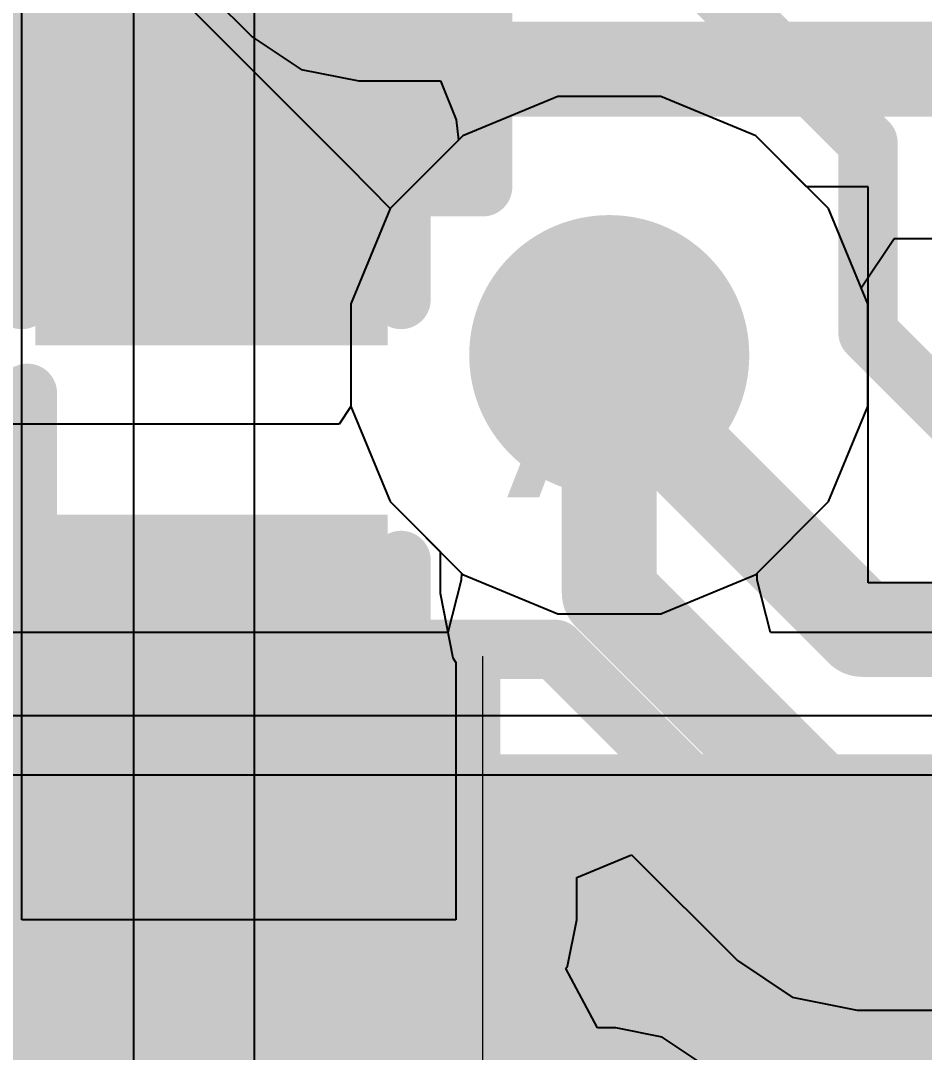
# Model space of a CAD drawing. Header units: inches. Extents: x 0 to 208, y 0 to 213.
# Drawn here: x 4.1925 to 4.2688, y 3.3589 to 3.4459 of the extents above; entities that cross this region are included whole.
import ezdxf

# ---------------------------------------------------------------- set-up
doc = ezdxf.new("R2010")
doc.units = ezdxf.units.IN
doc.header["$MEASUREMENT"] = 0
for name, color, linetype in [('Bottom Layer', 5, 'Continuous'), ('Bottom Overlay', 54, 'Continuous'), ('Bottom Paste', 16, 'Continuous'), ('Bottom Solder', 6, 'Continuous'), ('Drill Drawing', 1, 'Continuous'), ('L2_GND1', 16, 'Continuous'), ('L3_SIG1', 76, 'Continuous'), ('L4_PWR', 90, 'Continuous'), ('L5_GND2', 156, 'Continuous'), ('L6_SIG2', 130, 'Continuous'), ('L7_GND3', 216, 'Continuous'), ('Top Layer', 1, 'Continuous'), ('Top Overlay', 2, 'Continuous'), ('Top Paste', 8, 'Continuous'), ('Top Solder', 216, 'Continuous'), ('Via Holes', 16, 'Continuous')]:
    doc.layers.add(name, color=color, linetype=linetype)
doc.styles.add('Arial', font='', dxfattribs={"height": 0.2})
doc.styles.get('Arial').set_extended_font_data('Arial')

# ---------------------------------------------------------------- blocks, each defined once
blk = doc.blocks.new('RES_0402_439')
at = {"layer": 'Top Layer'}
for points in [[(-0.0275, -0.012502), (-0.0275, 0.012498), (-0.0095, 0.012498), (-0.0095, -0.012502)], [(0.0095, -0.012502), (0.0095, 0.012498), (0.0275, 0.012498), (0.0275, -0.012502)]]:
    blk.add_hatch(color=1, dxfattribs=at).paths.add_polyline_path(points)
at = {"layer": 'Top Paste'}
for points in [[(-0.0275, -0.012502), (-0.0275, 0.012498), (-0.0095, 0.012498), (-0.0095, -0.012502)], [(0.0095, -0.012502), (0.0095, 0.012498), (0.0275, 0.012498), (0.0275, -0.012502)]]:
    blk.add_hatch(color=8, dxfattribs=at).paths.add_polyline_path(points)
at = {"layer": 'Top Solder'}
for points in [[(-0.029665, -0.014667), (-0.029665, 0.014664), (-0.007334, 0.014664), (-0.007334, -0.014667)], [(0.007335, -0.014667), (0.007335, 0.014664), (0.029666, 0.014664), (0.029666, -0.014667)]]:
    blk.add_hatch(color=216, dxfattribs=at).paths.add_polyline_path(points)
at = {"layer": 'Top Overlay'}
for points in [[(-0.031, 0.015998, 0.005, 0.005, 0), (0.031, 0.015998, 0.005, 0.005, 0)], [(-0.031, 0.015998, 0.005, 0.005, 0), (-0.031, -0.016002, 0.005, 0.005, 0)], [(0.031, 0.015998, 0.005, 0.005, 0), (0.031, -0.016002, 0.005, 0.005, 0)], [(-0.031, -0.016002, 0.005, 0.005, 0), (0.031, -0.016002, 0.005, 0.005, 0)], [(-0.032, -0.017002, 0.000127, 0.000127, 0), (0.032, -0.017002, 0.000127, 0.000127, 0)]]:
    blk.add_lwpolyline(points, format="xyseb", dxfattribs=at)
for points in [[(-0.03225, 0.015998, 0.0025, 0.0025, 1), (-0.02975, 0.015998, 0.0025, 0.0025, 1)], [(-0.03225, 0.015998, 0.0025, 0.0025, 1), (-0.02975, 0.015998, 0.0025, 0.0025, 1)], [(0.02975, 0.015998, 0.0025, 0.0025, 1), (0.03225, 0.015998, 0.0025, 0.0025, 1)], [(0.02975, 0.015998, 0.0025, 0.0025, 1), (0.03225, 0.015998, 0.0025, 0.0025, 1)], [(-0.03225, -0.016002, 0.0025, 0.0025, 1), (-0.02975, -0.016002, 0.0025, 0.0025, 1)], [(-0.03225, -0.016002, 0.0025, 0.0025, 1), (-0.02975, -0.016002, 0.0025, 0.0025, 1)], [(0.02975, -0.016002, 0.0025, 0.0025, 1), (0.03225, -0.016002, 0.0025, 0.0025, 1)], [(0.02975, -0.016002, 0.0025, 0.0025, 1), (0.03225, -0.016002, 0.0025, 0.0025, 1)], [(-0.032031, -0.017002, 0.0000635, 0.0000635, 1), (-0.031968, -0.017002, 0.0000635, 0.0000635, 1)], [(0.031968, -0.017002, 0.0000635, 0.0000635, 1), (0.032032, -0.017002, 0.0000635, 0.0000635, 1)]]:
    blk.add_lwpolyline(points, format="xyseb", close=True, dxfattribs=at)
blk = doc.blocks.new('RES_0603_461')
at = {"layer": 'Top Layer'}
for points in [[(-0.014998, 0.0175), (-0.014998, -0.0175), (-0.044998, -0.0175), (-0.044998, 0.0175)], [(0.045002, 0.0175), (0.045002, -0.0175), (0.015002, -0.0175), (0.015002, 0.0175)]]:
    blk.add_hatch(color=1, dxfattribs=at).paths.add_polyline_path(points)
at = {"layer": 'Top Paste'}
for points in [[(-0.014998, 0.0175), (-0.014998, -0.0175), (-0.044998, -0.0175), (-0.044998, 0.0175)], [(0.045002, 0.0175), (0.045002, -0.0175), (0.015002, -0.0175), (0.015002, 0.0175)]]:
    blk.add_hatch(color=8, dxfattribs=at).paths.add_polyline_path(points)
at = {"layer": 'Top Solder'}
for points in [[(-0.010998, 0.0215), (-0.010998, -0.0215), (-0.048998, -0.0215), (-0.048998, 0.0215)], [(0.049002, 0.0215), (0.049002, -0.0215), (0.011002, -0.0215), (0.011002, 0.0215)]]:
    blk.add_hatch(color=216, dxfattribs=at).paths.add_polyline_path(points)
at = {"layer": 'Top Overlay'}
for points in [[(-0.047998, 0.021, 0.005, 0.005, 0), (0.048002, 0.021, 0.005, 0.005, 0)], [(-0.047998, -0.021, 0.005, 0.005, 0), (-0.047998, 0.021, 0.005, 0.005, 0)], [(0.048002, -0.021, 0.005, 0.005, 0), (0.048002, 0.021, 0.005, 0.005, 0)], [(-0.047998, -0.021, 0.005, 0.005, 0), (0.048002, -0.021, 0.005, 0.005, 0)]]:
    blk.add_lwpolyline(points, format="xyseb", dxfattribs=at)
for points in [[(-0.049248, 0.021, 0.0025, 0.0025, 1), (-0.046748, 0.021, 0.0025, 0.0025, 1)], [(-0.049248, 0.021, 0.0025, 0.0025, 1), (-0.046748, 0.021, 0.0025, 0.0025, 1)], [(0.046752, 0.021, 0.0025, 0.0025, 1), (0.049252, 0.021, 0.0025, 0.0025, 1)], [(0.046752, 0.021, 0.0025, 0.0025, 1), (0.049252, 0.021, 0.0025, 0.0025, 1)], [(-0.049248, -0.021, 0.0025, 0.0025, 1), (-0.046748, -0.021, 0.0025, 0.0025, 1)], [(-0.049248, -0.021, 0.0025, 0.0025, 1), (-0.046748, -0.021, 0.0025, 0.0025, 1)], [(0.046752, -0.021, 0.0025, 0.0025, 1), (0.049252, -0.021, 0.0025, 0.0025, 1)], [(0.046752, -0.021, 0.0025, 0.0025, 1), (0.049252, -0.021, 0.0025, 0.0025, 1)]]:
    blk.add_lwpolyline(points, format="xyseb", close=True, dxfattribs=at)
blk = doc.blocks.new('SOT_23_501')
at = {"layer": 'Top Overlay'}
for points in [[(-0.061, -0.046, 0.005, 0.005, 0), (-0.066, -0.041, 0.005, 0.005, 0)], [(-0.066, -0.041, 0.005, 0.005, 0), (-0.066, -0.051, 0.005, 0.005, 0)], [(-0.061, -0.046, 0.005, 0.005, 0), (-0.066, -0.051, 0.005, 0.005, 0)]]:
    blk.add_lwpolyline(points, format="xyseb", dxfattribs=at)
for points in [[(-0.06725, -0.041, 0.0025, 0.0025, 1), (-0.06475, -0.041, 0.0025, 0.0025, 1)], [(-0.06725, -0.041, 0.0025, 0.0025, 1), (-0.06475, -0.041, 0.0025, 0.0025, 1)], [(-0.06725, -0.051, 0.0025, 0.0025, 1), (-0.06475, -0.051, 0.0025, 0.0025, 1)], [(-0.06725, -0.051, 0.0025, 0.0025, 1), (-0.06475, -0.051, 0.0025, 0.0025, 1)]]:
    blk.add_lwpolyline(points, format="xyseb", close=True, dxfattribs=at)
blk = doc.blocks.new('CAP_0402_B_596')
at = {"layer": 'Bottom Layer'}
for points in [[(-0.0095, 0.0125), (-0.0095, -0.0125), (-0.0275, -0.0125), (-0.0275, 0.0125)], [(0.0275, 0.0125), (0.0275, -0.0125), (0.0095, -0.0125), (0.0095, 0.0125)]]:
    blk.add_hatch(color=5, dxfattribs=at).paths.add_polyline_path(points)
at = {"layer": 'Bottom Paste'}
for points in [[(-0.0095, 0.0125), (-0.0095, -0.0125), (-0.0275, -0.0125), (-0.0275, 0.0125)], [(0.0275, 0.0125), (0.0275, -0.0125), (0.0095, -0.0125), (0.0095, 0.0125)]]:
    blk.add_hatch(color=16, dxfattribs=at).paths.add_polyline_path(points)
at = {"layer": 'Bottom Solder'}
for points in [[(-0.007138, 0.014862), (-0.007138, -0.014862), (-0.029862, -0.014862), (-0.029862, 0.014862)], [(0.029862, 0.014862), (0.029862, -0.014862), (0.007138, -0.014862), (0.007138, 0.014862)]]:
    blk.add_hatch(color=6, dxfattribs=at).paths.add_polyline_path(points)
at = {"layer": 'Bottom Overlay'}
for points in [[(-0.011, 0.016, 0.005, 0.005, 0), (-0.031, 0.016, 0.005, 0.005, 0)], [(-0.031, -0.016, 0.005, 0.005, 0), (-0.031, 0.016, 0.005, 0.005, 0)], [(0.031, 0.016, 0.005, 0.005, 0), (0.011, 0.016, 0.005, 0.005, 0)], [(0.031, -0.016, 0.005, 0.005, 0), (0.031, 0.016, 0.005, 0.005, 0)], [(-0.011, -0.016, 0.005, 0.005, 0), (-0.031, -0.016, 0.005, 0.005, 0)], [(0.031, -0.016, 0.005, 0.005, 0), (0.011, -0.016, 0.005, 0.005, 0)]]:
    blk.add_lwpolyline(points, format="xyseb", dxfattribs=at)
for points in [[(-0.03225, 0.016, 0.0025, 0.0025, 1), (-0.02975, 0.016, 0.0025, 0.0025, 1)], [(-0.03225, 0.016, 0.0025, 0.0025, 1), (-0.02975, 0.016, 0.0025, 0.0025, 1)], [(-0.01225, 0.016, 0.0025, 0.0025, 1), (-0.00975, 0.016, 0.0025, 0.0025, 1)], [(0.00975, 0.016, 0.0025, 0.0025, 1), (0.01225, 0.016, 0.0025, 0.0025, 1)], [(0.02975, 0.016, 0.0025, 0.0025, 1), (0.03225, 0.016, 0.0025, 0.0025, 1)], [(0.02975, 0.016, 0.0025, 0.0025, 1), (0.03225, 0.016, 0.0025, 0.0025, 1)], [(-0.03225, -0.016, 0.0025, 0.0025, 1), (-0.02975, -0.016, 0.0025, 0.0025, 1)], [(-0.03225, -0.016, 0.0025, 0.0025, 1), (-0.02975, -0.016, 0.0025, 0.0025, 1)], [(-0.01225, -0.016, 0.0025, 0.0025, 1), (-0.00975, -0.016, 0.0025, 0.0025, 1)], [(0.00975, -0.016, 0.0025, 0.0025, 1), (0.01225, -0.016, 0.0025, 0.0025, 1)], [(0.02975, -0.016, 0.0025, 0.0025, 1), (0.03225, -0.016, 0.0025, 0.0025, 1)], [(0.02975, -0.016, 0.0025, 0.0025, 1), (0.03225, -0.016, 0.0025, 0.0025, 1)]]:
    blk.add_lwpolyline(points, format="xyseb", close=True, dxfattribs=at)

msp = doc.modelspace()

# ---------------------------------------------------------------- hatches: boundary and pattern name
at = {"layer": 'Bottom Layer'}
for points in [[(4.140431, 3.43189), (4.196116, 3.43189), (4.196116, 3.572527), (4.140431, 3.572527)], [(4.140431, 3.420884), (4.221116, 3.420884), (4.221116, 3.439928), (4.140431, 3.439928)]]:
    msp.add_hatch(color=5, dxfattribs=at).paths.add_polyline_path(points)
h = msp.add_hatch(color=5, dxfattribs=at)
edge = h.paths.add_edge_path()
edge.add_arc((4.242174, 3.417695), 0.011811, 0, 360)
at = {"layer": 'L2_GND1'}
h = msp.add_hatch(color=16, dxfattribs=at)
edge = h.paths.add_edge_path()
edge.add_arc((4.242174, 3.417695), 0.011811, 0, 360)
at = {"layer": 'L3_SIG1'}
h = msp.add_hatch(color=76, dxfattribs=at)
edge = h.paths.add_edge_path()
edge.add_arc((4.242174, 3.417695), 0.011811, 0, 360)
at = {"layer": 'L4_PWR'}
h = msp.add_hatch(color=90, dxfattribs=at)
edge = h.paths.add_edge_path()
edge.add_arc((4.242174, 3.417695), 0.011811, 0, 360)
at = {"layer": 'L5_GND2'}
h = msp.add_hatch(color=156, dxfattribs=at)
edge = h.paths.add_edge_path()
edge.add_arc((4.242174, 3.417695), 0.011811, 0, 360)
at = {"layer": 'L6_SIG2'}
h = msp.add_hatch(color=130, dxfattribs=at)
edge = h.paths.add_edge_path()
edge.add_arc((4.242174, 3.417695), 0.011811, 0, 360)
at = {"layer": 'L7_GND3'}
h = msp.add_hatch(color=216, dxfattribs=at)
edge = h.paths.add_edge_path()
edge.add_arc((4.242174, 3.417695), 0.011811, 0, 360)
at = {"layer": 'Top Layer'}
h = msp.add_hatch(color=1, dxfattribs=at)
edge = h.paths.add_edge_path()
edge.add_arc((4.242174, 3.417695), 0.011811, 0, 360)
at = {"layer": 'Via Holes'}
h = msp.add_hatch(color=7, dxfattribs=at)
edge = h.paths.add_edge_path()
edge.add_arc((4.242174, 3.417695), 0.005906, 0, 360)

# ---------------------------------------------------------------- linework, layer by layer
at = {"layer": 'Bottom Layer'}
for p, q in [((4.203104, 3.453488), (4.212041, 3.44455)), ((4.212041, 3.44455), (4.216176, 3.441787)), ((4.216176, 3.441787), (4.221053, 3.440817)), ((4.221053, 3.440817), (4.227936, 3.440817)), ((4.227936, 3.440817), (4.229273, 3.43753)), ((4.229273, 3.43753), (4.229451, 3.435817)), ((4.229451, 3.435817), (4.223684, 3.43005)), ((4.223684, 3.43005), (4.220364, 3.422034)), ((4.220364, 3.422034), (4.220364, 3.413357)), ((4.220364, 3.413357), (4.21938, 3.411884)), ((4.21938, 3.411884), (4.187832, 3.411884))]:
    msp.add_line(p, q, dxfattribs=at)
for points in [[(4.246053, 3.453562, 0.005, 0.005, 0), (4.264, 3.435616, 0.005, 0.005, 0)], [(4.264, 3.419578, 0.005, 0.005, 0), (4.264, 3.435616, 0.005, 0.005, 0)], [(4.242174, 3.415895, 0.008, 0.008, 0), (4.242174, 3.417695, 0.008, 0.008, 0)], [(4.264, 3.419578, 0.005, 0.005, 0), (4.273194, 3.410384, 0.005, 0.005, 0)], [(4.242174, 3.415895, 0.008, 0.008, 0), (4.263508, 3.394562, 0.008, 0.008, 0)], [(4.263508, 3.394562, 0.008, 0.008, 0), (4.2937, 3.394562, 0.008, 0.008, 0)], [(4.160899, 3.392884, 0.005, 0.005, 0), (4.237616, 3.392884, 0.005, 0.005, 0)], [(4.237616, 3.392884, 0.005, 0.005, 0), (4.251738, 3.378762, 0.005, 0.005, 0)], [(4.251738, 3.378762, 0.005, 0.005, 0), (4.2937, 3.378762, 0.005, 0.005, 0)], [(4.144001, 3.363062, 0.005, 0.005, 0), (4.2937, 3.363062, 0.005, 0.005, 0)]]:
    msp.add_lwpolyline(points, format="xyseb", dxfattribs=at)
for points in [[(4.26275, 3.435616, 0.0025, 0.0025, 1), (4.26525, 3.435616, 0.0025, 0.0025, 1)], [(4.26275, 3.435616, 0.0025, 0.0025, 1), (4.26525, 3.435616, 0.0025, 0.0025, 1)], [(4.240175, 3.417695, 0.004, 0.004, 1), (4.244174, 3.417695, 0.004, 0.004, 1)], [(4.26275, 3.419578, 0.0025, 0.0025, 1), (4.26525, 3.419578, 0.0025, 0.0025, 1)], [(4.26275, 3.419578, 0.0025, 0.0025, 1), (4.26525, 3.419578, 0.0025, 0.0025, 1)], [(4.240175, 3.415895, 0.004, 0.004, 1), (4.244174, 3.415895, 0.004, 0.004, 1)], [(4.240175, 3.415895, 0.004, 0.004, 1), (4.244174, 3.415895, 0.004, 0.004, 1)], [(4.261508, 3.394562, 0.004, 0.004, 1), (4.265508, 3.394562, 0.004, 0.004, 1)], [(4.261508, 3.394562, 0.004, 0.004, 1), (4.265508, 3.394562, 0.004, 0.004, 1)], [(4.236366, 3.392884, 0.0025, 0.0025, 1), (4.238866, 3.392884, 0.0025, 0.0025, 1)], [(4.236366, 3.392884, 0.0025, 0.0025, 1), (4.238866, 3.392884, 0.0025, 0.0025, 1)], [(4.250488, 3.378762, 0.0025, 0.0025, 1), (4.252988, 3.378762, 0.0025, 0.0025, 1)], [(4.250488, 3.378762, 0.0025, 0.0025, 1), (4.252988, 3.378762, 0.0025, 0.0025, 1)]]:
    msp.add_lwpolyline(points, format="xyseb", close=True, dxfattribs=at)
at = {"layer": 'L2_GND1'}
for p, q in [((4.237836, 3.439506), (4.22982, 3.436186)), ((4.246513, 3.439506), (4.237836, 3.439506)), ((4.254529, 3.436186), (4.246513, 3.439506)), ((4.22982, 3.436186), (4.223684, 3.43005)), ((4.260665, 3.43005), (4.254529, 3.436186)), ((4.223684, 3.43005), (4.220364, 3.422034)), ((4.263986, 3.422034), (4.260665, 3.43005)), ((4.220364, 3.422034), (4.220364, 3.413357)), ((4.263986, 3.413357), (4.263986, 3.422034)), ((4.220364, 3.413357), (4.223684, 3.40534)), ((4.260665, 3.40534), (4.263986, 3.413357)), ((4.223684, 3.40534), (4.22982, 3.399205)), ((4.254529, 3.399205), (4.260665, 3.40534)), ((4.22982, 3.399205), (4.237836, 3.395884)), ((4.246513, 3.395884), (4.254529, 3.399205)), ((4.237836, 3.395884), (4.246513, 3.395884)), ((4.565696, 3.387274), (3.820905, 3.387274))]:
    msp.add_line(p, q, dxfattribs=at)
msp.add_lwpolyline([(2.241547, 3.373, 0.008, 0.008, 0), (4.617362, 3.373, 0.008, 0.008, 0)], format="xyseb", dxfattribs=at)
at = {"layer": 'L3_SIG1'}
for p, q in [((4.212244, 3.342185), (4.212244, 3.528141)), ((4.202048, 3.525684), (4.202048, 3.352381))]:
    msp.add_line(p, q, dxfattribs=at)
at = {"layer": 'L4_PWR'}
for p, q in [((4.237836, 3.439506), (4.22982, 3.436186)), ((4.246513, 3.439506), (4.237836, 3.439506)), ((4.254529, 3.436186), (4.246513, 3.439506)), ((4.22982, 3.436186), (4.223684, 3.43005)), ((4.260665, 3.43005), (4.254529, 3.436186)), ((4.223684, 3.43005), (4.220364, 3.422034)), ((4.263986, 3.422034), (4.260665, 3.43005)), ((4.220364, 3.422034), (4.220364, 3.413357)), ((4.263986, 3.413357), (4.263986, 3.422034)), ((4.220364, 3.413357), (4.223684, 3.40534)), ((4.260665, 3.40534), (4.263986, 3.413357)), ((4.223684, 3.40534), (4.22982, 3.399205)), ((4.254529, 3.399205), (4.260665, 3.40534)), ((4.22982, 3.399205), (4.237836, 3.395884)), ((4.246513, 3.395884), (4.254529, 3.399205)), ((4.237836, 3.395884), (4.246513, 3.395884))]:
    msp.add_line(p, q, dxfattribs=at)
at = {"layer": 'L5_GND2'}
for p, q in [((4.237836, 3.439506), (4.22982, 3.436186)), ((4.246513, 3.439506), (4.237836, 3.439506)), ((4.254529, 3.436186), (4.246513, 3.439506)), ((4.22982, 3.436186), (4.223684, 3.43005)), ((4.260665, 3.43005), (4.254529, 3.436186)), ((4.223684, 3.43005), (4.220364, 3.422034)), ((4.263986, 3.422034), (4.260665, 3.43005)), ((4.220364, 3.422034), (4.220364, 3.413357)), ((4.263986, 3.413357), (4.263986, 3.422034)), ((4.220364, 3.413357), (4.223684, 3.40534)), ((4.260665, 3.40534), (4.263986, 3.413357)), ((4.223684, 3.40534), (4.22982, 3.399205)), ((4.254529, 3.399205), (4.260665, 3.40534)), ((4.22982, 3.399205), (4.237836, 3.395884)), ((4.246513, 3.395884), (4.254529, 3.399205)), ((4.237836, 3.395884), (4.246513, 3.395884)), ((4.570157, 3.382274), (3.888, 3.382274))]:
    msp.add_line(p, q, dxfattribs=at)
msp.add_lwpolyline([(3.888, 3.368, 0.008, 0.008, 0), (4.777, 3.368, 0.008, 0.008, 0)], format="xyseb", dxfattribs=at)
at = {"layer": 'L6_SIG2'}
for p, q in [((4.200136, 3.453677), (4.220188, 3.433625)), ((4.220188, 3.433625), (4.223684, 3.43005)), ((4.223684, 3.43005), (4.220364, 3.422034)), ((4.263428, 3.423379), (4.266206, 3.427537)), ((4.266206, 3.427537), (4.525862, 3.427537)), ((4.263986, 3.422034), (4.263428, 3.423379)), ((4.220364, 3.422034), (4.220364, 3.413357)), ((4.263986, 3.413357), (4.263986, 3.422034)), ((4.220364, 3.413357), (4.223684, 3.40534)), ((4.260665, 3.40534), (4.263986, 3.413357)), ((4.223684, 3.40534), (4.229712, 3.399312)), ((4.254637, 3.399312), (4.260665, 3.40534)), ((4.229694, 3.398715), (4.228565, 3.394312)), ((4.229712, 3.399312), (4.229694, 3.398715)), ((4.254655, 3.398715), (4.254637, 3.399312)), ((4.255784, 3.394312), (4.254655, 3.398715)), ((4.228565, 3.394312), (3.82575, 3.394312)), ((4.560851, 3.394312), (4.255784, 3.394312))]:
    msp.add_line(p, q, dxfattribs=at)
for points in [[(4.206049, 3.467951, 0.008, 0.008, 0), (4.232189, 3.441811, 0.008, 0.008, 0)], [(4.232189, 3.441811, 0.008, 0.008, 0), (4.531775, 3.441811, 0.008, 0.008, 0)], [(3.819837, 3.380038, 0.008, 0.008, 0), (4.566764, 3.380038, 0.008, 0.008, 0)], [(2.406189, 3.362, 0.008, 0.008, 0), (4.718, 3.362, 0.008, 0.008, 0)]]:
    msp.add_lwpolyline(points, format="xyseb", dxfattribs=at)
msp.add_lwpolyline([(4.230189, 3.441811, 0.004, 0.004, 1), (4.234189, 3.441811, 0.004, 0.004, 1)], format="xyseb", close=True, dxfattribs=at)
msp.add_lwpolyline([(4.230189, 3.441811, 0.004, 0.004, 1), (4.234189, 3.441811, 0.004, 0.004, 1)], format="xyseb", close=True, dxfattribs=at)
at = {"layer": 'L7_GND3'}
for p, q in [((4.237836, 3.439506), (4.22982, 3.436186)), ((4.246513, 3.439506), (4.237836, 3.439506)), ((4.254529, 3.436186), (4.246513, 3.439506)), ((4.22982, 3.436186), (4.223684, 3.43005)), ((4.260665, 3.43005), (4.254529, 3.436186)), ((4.223684, 3.43005), (4.220364, 3.422034)), ((4.263986, 3.422034), (4.260665, 3.43005)), ((4.220364, 3.422034), (4.220364, 3.413357)), ((4.263986, 3.413357), (4.263986, 3.422034)), ((4.220364, 3.413357), (4.223684, 3.40534)), ((4.260665, 3.40534), (4.263986, 3.413357)), ((4.223684, 3.40534), (4.22982, 3.399205)), ((4.254529, 3.399205), (4.260665, 3.40534)), ((4.22982, 3.399205), (4.237836, 3.395884)), ((4.246513, 3.395884), (4.254529, 3.399205)), ((4.237836, 3.395884), (4.246513, 3.395884))]:
    msp.add_line(p, q, dxfattribs=at)
at = {"layer": 'Top Layer'}
for p, q in [((4.192616, 3.370073), (4.192616, 3.48176)), ((4.237836, 3.439506), (4.22982, 3.436186)), ((4.246513, 3.439506), (4.237836, 3.439506)), ((4.254529, 3.436186), (4.246513, 3.439506)), ((4.22982, 3.436186), (4.223684, 3.43005)), ((4.258825, 3.43189), (4.254529, 3.436186)), ((4.264, 3.43189), (4.258825, 3.43189)), ((4.264, 3.398492), (4.264, 3.43189)), ((4.223684, 3.43005), (4.220364, 3.422034)), ((4.220364, 3.422034), (4.220364, 3.413357)), ((4.220364, 3.413357), (4.223684, 3.40534)), ((4.223684, 3.40534), (4.2279, 3.401124)), ((4.2279, 3.401124), (4.2279, 3.397629)), ((4.335858, 3.398492), (4.264, 3.398492)), ((4.2279, 3.397629), (4.2279, 3.397628)), ((4.2279, 3.397628), (4.228987, 3.392166)), ((4.228987, 3.392166), (4.229246, 3.391778)), ((4.229246, 3.391778), (4.229246, 3.370073)), ((4.239442, 3.373641), (4.244061, 3.375554)), ((4.244061, 3.375554), (4.252983, 3.366633)), ((4.239442, 3.370073), (4.239442, 3.373641)), ((4.229246, 3.370073), (4.192616, 3.370073)), ((4.238666, 3.366171), (4.239442, 3.370073)), ((4.252983, 3.366633), (4.252983, 3.366633)), ((4.252983, 3.366633), (4.257614, 3.363538)), ((4.238523, 3.365958), (4.238666, 3.366171)), ((4.241196, 3.360958), (4.238523, 3.365958)), ((4.257614, 3.363538), (4.263077, 3.362452)), ((4.263077, 3.362452), (4.263077, 3.362452)), ((4.263077, 3.362452), (4.305314, 3.362452)), ((4.242724, 3.360958), (4.241196, 3.360958)), ((4.246626, 3.360182), (4.242724, 3.360958)), ((4.249933, 3.357972), (4.246626, 3.360182))]:
    msp.add_line(p, q, dxfattribs=at)
for points in [[(4.242174, 3.397628, 0.008, 0.008, 0), (4.242174, 3.417695, 0.008, 0.008, 0)], [(4.242174, 3.397628, 0.008, 0.008, 0), (4.263077, 3.376726, 0.008, 0.008, 0)], [(4.263077, 3.376726, 0.008, 0.008, 0), (4.324314, 3.376726, 0.008, 0.008, 0)]]:
    msp.add_lwpolyline(points, format="xyseb", dxfattribs=at)
for points in [[(4.240175, 3.417695, 0.004, 0.004, 1), (4.244174, 3.417695, 0.004, 0.004, 1)], [(4.240175, 3.397628, 0.004, 0.004, 1), (4.244174, 3.397628, 0.004, 0.004, 1)], [(4.240175, 3.397628, 0.004, 0.004, 1), (4.244174, 3.397628, 0.004, 0.004, 1)], [(4.261077, 3.376726, 0.004, 0.004, 1), (4.265077, 3.376726, 0.004, 0.004, 1)], [(4.261077, 3.376726, 0.004, 0.004, 1), (4.265077, 3.376726, 0.004, 0.004, 1)]]:
    msp.add_lwpolyline(points, format="xyseb", close=True, dxfattribs=at)

# ---------------------------------------------------------------- block references
msp.add_blockref('RES_0603_461', (4.183498, 3.45289))
for name, p, rotation in [('CAP_0402_B_596', (4.208616, 3.411384), 270), ('SOT_23_501', (4.127099, 3.363479), 180), ('RES_0402_439', (4.214498, 3.360262), 90)]:
    msp.add_blockref(name, p, dxfattribs=dict(rotation=rotation))

# ---------------------------------------------------------------- texts
at = {"layer": 'Drill Drawing', "style": 'Arial'}
msp.add_text('A', height=0.02, dxfattribs=at).set_placement((4.23351, 3.405699))

doc.saveas('drawing.dxf')
